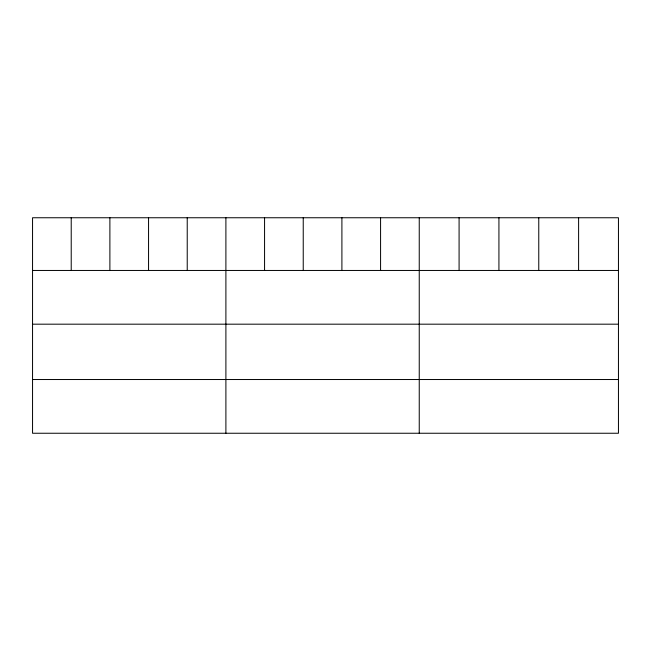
<?xml version="1.0" encoding="UTF-8"?>
<svg xmlns="http://www.w3.org/2000/svg" width="651" height="651" viewBox="0 0 651 651"><rect width="100%" height="100%" fill="white"/><g stroke="black" fill="none" stroke-linecap="round" stroke-linejoin="round"><path stroke-width="0.98" d="M618.45 270.458L618.45 433.249L32.55 433.249L32.55 217.751L618.45 217.751L618.45 270.458L32.55 270.458M32.55 324.182L618.45 324.182M32.55 379.525L618.45 379.525M578.609 217.751L578.609 270.458M538.768 217.751L538.768 270.458M498.926 217.751L498.926 270.458M459.085 217.751L459.085 270.458M419.244 217.751L419.244 433.249M380.575 217.751L380.575 270.458M341.905 217.751L341.905 270.458M303.236 217.751L303.236 270.458M264.566 217.751L264.566 270.458M225.897 217.751L225.897 433.249M187.228 217.751L187.228 270.458M148.558 217.751L148.558 270.458M109.889 217.751L109.889 270.458M71.219 217.751L71.219 270.458"/></g></svg>
